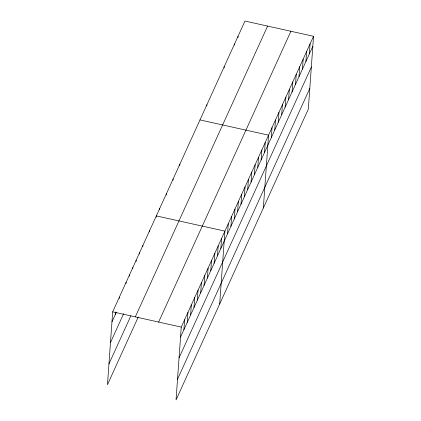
<?xml version="1.0" encoding="UTF-8"?>
<svg xmlns="http://www.w3.org/2000/svg" width="421" height="421" viewBox="0 0 421 421"><rect width="100%" height="100%" fill="white"/><g stroke="black" fill="none" stroke-linecap="round" stroke-linejoin="round"><path stroke-width="0.63" d="M313.54 36.295L181.262 327.096L176.036 399.95L308.319 109.15L313.54 36.295L244.964 21.05L112.681 311.85L107.46 384.705L138.199 317.134M115.322 314.492L115.501 311.987M119.306 298.342L119.396 297.089M126.021 283.58L126.111 282.328M129.384 276.197L129.473 274.945M132.741 268.814L132.831 267.561M136.099 261.43L136.188 260.178M139.456 254.052L139.546 252.8M142.814 246.669L142.903 245.417M149.529 231.903L149.618 230.65M156.244 217.141L156.333 215.889L224.914 231.134L219.688 303.983M159.601 209.758L159.691 208.506M166.316 194.997L166.406 193.744M173.036 180.23L173.126 178.978M179.751 165.469L179.841 164.216M183.898 329.738L184.619 319.713M187.256 322.354L187.976 312.335M190.613 314.971L191.334 304.951M206.816 105.966L206.906 104.713M193.97 307.593L194.691 297.568M197.328 300.21L198.049 290.185M200.691 292.827L201.406 282.807M204.048 285.443L204.764 275.423M207.406 278.065L208.121 268.04M224.114 67.939L224.204 66.681M210.763 270.682L211.479 260.657M214.121 263.299L214.836 253.279M217.478 255.915L218.194 245.896M234.492 45.121L234.586 43.868M220.836 248.537L221.557 238.512M237.954 37.516L238.044 36.259M227.55 233.771L228.271 223.751M230.908 226.387L231.629 216.368M234.265 219.009L234.986 208.984M237.623 211.626L238.344 201.606M240.986 204.243L241.701 194.223M244.343 196.865L245.059 186.84M247.701 189.482L248.416 179.457M251.058 182.098L251.774 172.078M254.416 174.715L255.131 164.695M257.773 167.337L258.489 157.312M261.131 159.954L261.851 149.929M264.488 152.57L265.209 142.551M263.341 208.021L268.566 135.167L199.986 119.922M271.308 137.583L272.024 127.563M274.766 129.978L275.487 119.953M278.223 122.374L278.944 112.349M281.686 114.765L282.402 104.745M285.143 107.16L285.864 97.14M288.606 99.556L289.322 89.531M292.063 91.952L292.784 81.927M295.526 84.342L296.242 74.322M298.984 76.738L299.705 66.718M302.441 69.133L303.162 59.108M305.904 61.529L306.62 51.504M309.361 53.92L310.082 43.9M111.965 321.876L116.354 312.224M110.476 342.61L123.648 313.65M108.944 363.97L130.899 315.708M135.315 316.881L267.593 26.081M158.628 322.065L290.911 31.265M180.541 337.121L312.824 46.315M179.057 357.855L311.335 67.05M177.525 379.216L309.803 88.415M112.681 311.85L181.262 327.096"/></g></svg>
